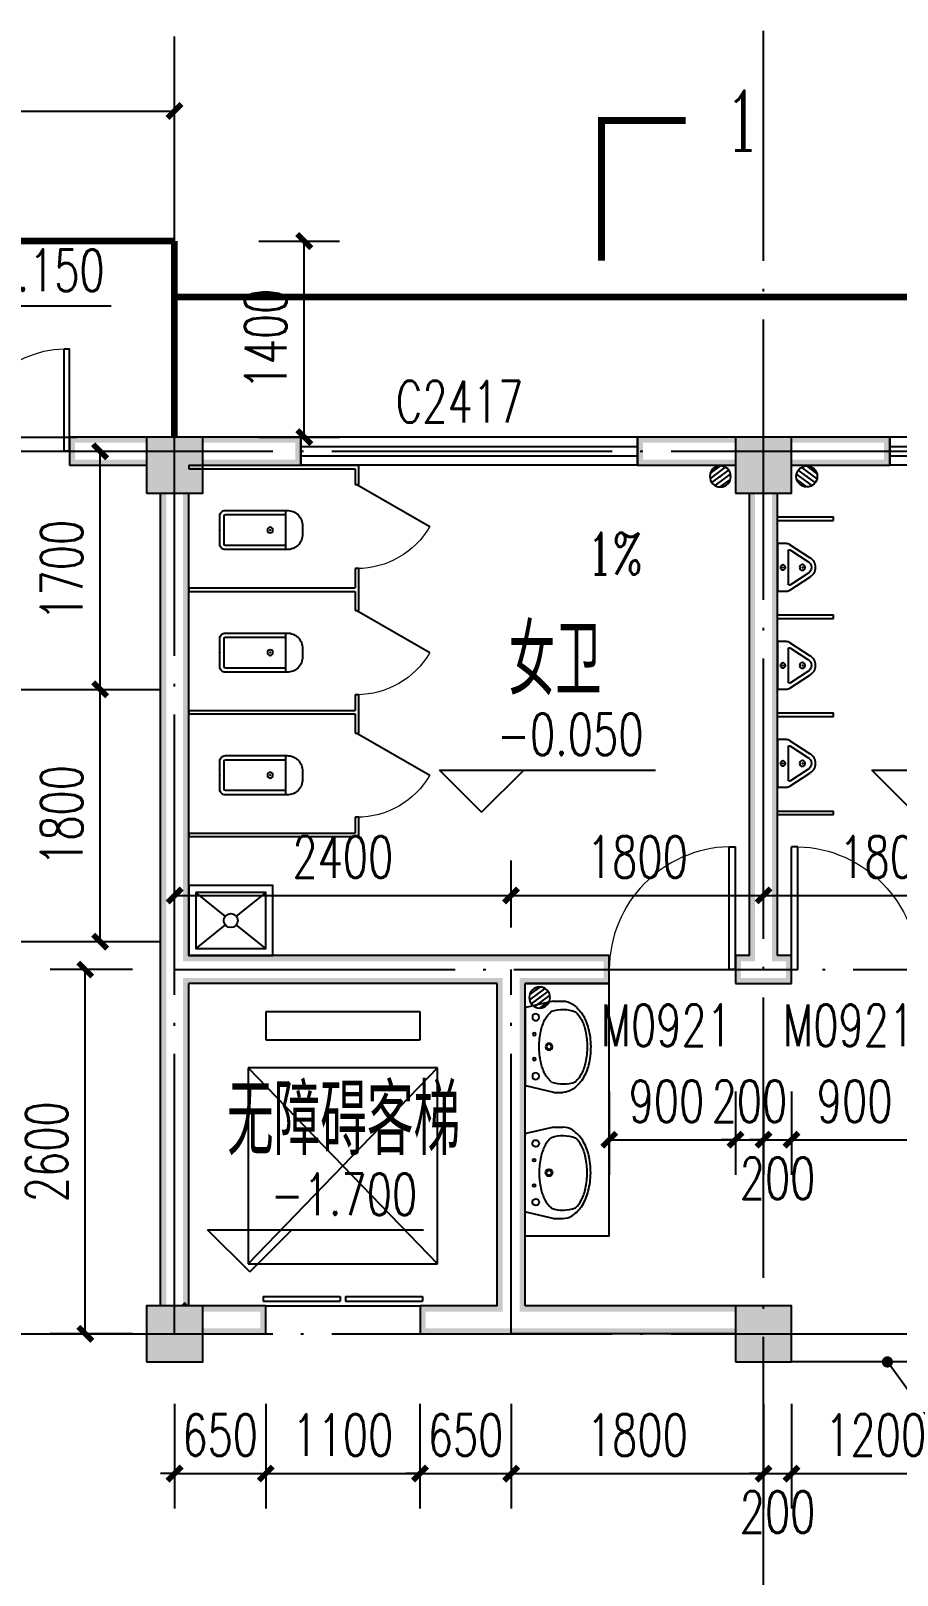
# Model space of a CAD drawing. Extents: x 5904849 to 6011887, y -826029 to -177002.
# Drawn here: x 5932789 to 5938967, y -381402 to -370380 of the extents above; entities that cross this region are included whole.
import ezdxf

# ---------------------------------------------------------------- set-up
doc = ezdxf.new("R2010")
doc.units = 0
doc.header["$LTSCALE"] = 1000
doc.header["$MEASUREMENT"] = 0
doc.linetypes.add('DOTE', pattern=[2.42, 2, -0.2, 0.02, -0.2])
doc.layers.get('0').update_dxf_attribs({"linetype": 'CONTINUOUS'})
doc.layers.get('Defpoints').update_dxf_attribs({"linetype": 'CONTINUOUS'})
for name, color, linetype in [('COLUMN', 9, 'CONTINUOUS'), ('DIM_ELEV', 3, 'CONTINUOUS'), ('DIM_LEAD', 3, 'CONTINUOUS'), ('DIM_SYMB', 3, 'CONTINUOUS'), ('DOTE', 252, 'CONTINUOUS'), ('LATRINE', 6, 'CONTINUOUS'), ('LVTRY', 6, 'CONTINUOUS'), ('PUB_DIM', 3, 'CONTINUOUS'), ('PUB_HATCH', 8, 'CONTINUOUS'), ('PUB_TEXT', 7, 'CONTINUOUS'), ('PUB_WALL', 9, 'CONTINUOUS'), ('STAIR', 5, 'CONTINUOUS'), ('WALL', 2, 'CONTINUOUS'), ('WINDOW', 4, 'CONTINUOUS'), ('WINDOW_TEXT', 7, 'CONTINUOUS'), ('排水', 221, 'CONTINUOUS')]:
    doc.layers.add(name, color=color, linetype=linetype)
doc.styles.add('_TCH_AXIS', font='COMPLEX', dxfattribs={"bigfont": 'GBCBIG'})
doc.styles.add('_TCH_DIM', font='SIMPLEX', dxfattribs={"bigfont": 'GBCBIG'})
doc.styles.add('_TCH_DIM_T3', font='SIMPLEX', dxfattribs={"width": 0.705882, "bigfont": 'GBCBIG'})
doc.styles.add('_TCH_LABEL', font='COMPLEX', dxfattribs={"bigfont": 'GBCBIG'})
doc.styles.add('_TCH_WINDOW', font='SIMPLEX', dxfattribs={"height": 3.5, "bigfont": 'GBCBIG'})
doc.styles.add('schuco', font='sceie.shx', dxfattribs={"width": 0.7, "bigfont": 'sceic.shx'})
doc.dimstyles.new('_TCH_ARCH&&100', dxfattribs={"dimtxt": 297.5, "dimasz": 100, "dimexe": 250, "dimexo": 300, "dimgap": 126.25, "dimtad": 1, "dimdec": 0, "dimzin": 0, "dimdsep": 46, "dimtxsty": '_TCH_DIM_T3', "dimblk": 'ARCHTICK', "dimcen": 0.09, "dimclrt": 7, "dimazin": 2, "dimtfac": 1, "dimtdec": 0, "dimtix": 1, "dimtmove": 2, "dimatfit": 3, "dimfxl": 0, "dimtolj": 1, "dimtzin": 0, "dimarcsym": 0})

# ---------------------------------------------------------------- blocks, each defined once
blk = doc.blocks.new('$TCHSYS$LDOR22D')
for p, q in [((-0.517, 0.833), (-0.017, 0.833)), ((-0.517, 0.833), (-0.517, 0.667)), ((-0.017, 0.833), (-0.017, 0.667)), ((0.017, 0.833), (0.017, 0.667)), ((0.017, 0.833), (0.517, 0.833)), ((0.517, 0.833), (0.517, 0.667)), ((-0.517, 0.667), (-0.017, 0.667)), ((0.017, 0.667), (0.517, 0.667)), ((-0.5, 0.5), (0.5, 0.5))]:
    blk.add_line(p, q)
blk = doc.blocks.new('_ArchTick')
at = {"color": 0, "linetype": 'ByBlock', "const_width": 0.4}
blk.add_lwpolyline([(-0.5, -0.5), (0.5, 0.5)], dxfattribs=at)
blk = doc.blocks.new('*D978')
at = {"layer": 'Defpoints', "color": 0}
for p in [(5936214, -376551), (5933814, -377080), (5936214, -377080)]:
    blk.add_point(p, dxfattribs=at)
at = {"layer": 'PUB_DIM', "color": 0, "lineweight": -2}
for p, q in [((5933814, -376780), (5933814, -376301)), ((5936214, -376780), (5936214, -376301)), ((5933814, -376551), (5936214, -376551))]:
    blk.add_line(p, q, dxfattribs=at)
at = {"layer": 'PUB_DIM', "color": 0, "lineweight": -2, "xscale": 100, "yscale": 100, "zscale": 100, "rotation": 180}
blk.add_blockref('_ArchTick', (5933814, -376551), dxfattribs=at)
at = {"layer": 'PUB_DIM', "color": 0, "lineweight": -2, "xscale": 100, "yscale": 100, "zscale": 100}
blk.add_blockref('_ArchTick', (5936214, -376551), dxfattribs=at)
at = {"layer": 'PUB_DIM', "color": 7, "insert": (5935014, -376276), "char_height": 297.5, "attachment_point": 5, "style": '_TCH_DIM_T3'}
blk.add_mtext('\\A1;2400', dxfattribs=at)
blk = doc.blocks.new('*D979')
at = {"layer": 'Defpoints', "color": 0}
for p in [(5938014, -376551), (5936214, -377080), (5938014, -377080)]:
    blk.add_point(p, dxfattribs=at)
at = {"layer": 'PUB_DIM', "color": 0, "lineweight": -2}
for p, q in [((5936214, -376780), (5936214, -376301)), ((5938014, -376780), (5938014, -376301)), ((5936214, -376551), (5938014, -376551))]:
    blk.add_line(p, q, dxfattribs=at)
at = {"layer": 'PUB_DIM', "color": 0, "lineweight": -2, "xscale": 100, "yscale": 100, "zscale": 100, "rotation": 180}
blk.add_blockref('_ArchTick', (5936214, -376551), dxfattribs=at)
at = {"layer": 'PUB_DIM', "color": 0, "lineweight": -2, "xscale": 100, "yscale": 100, "zscale": 100}
blk.add_blockref('_ArchTick', (5938014, -376551), dxfattribs=at)
at = {"layer": 'PUB_DIM', "color": 7, "insert": (5937114, -376276), "char_height": 297.5, "attachment_point": 5, "style": '_TCH_DIM_T3'}
blk.add_mtext('\\A1;1800', dxfattribs=at)
blk = doc.blocks.new('*D980')
at = {"layer": 'Defpoints', "color": 0}
for p in [(5939814, -376551), (5938014, -377080), (5939814, -377080)]:
    blk.add_point(p, dxfattribs=at)
at = {"layer": 'PUB_DIM', "color": 0, "lineweight": -2}
for p, q in [((5938014, -376780), (5938014, -376301)), ((5939814, -376780), (5939814, -376301)), ((5938014, -376551), (5939814, -376551))]:
    blk.add_line(p, q, dxfattribs=at)
at = {"layer": 'PUB_DIM', "color": 0, "lineweight": -2, "xscale": 100, "yscale": 100, "zscale": 100, "rotation": 180}
blk.add_blockref('_ArchTick', (5938014, -376551), dxfattribs=at)
at = {"layer": 'PUB_DIM', "color": 0, "lineweight": -2, "xscale": 100, "yscale": 100, "zscale": 100}
blk.add_blockref('_ArchTick', (5939814, -376551), dxfattribs=at)
at = {"layer": 'PUB_DIM', "color": 7, "insert": (5938914, -376276), "char_height": 297.5, "attachment_point": 5, "style": '_TCH_DIM_T3'}
blk.add_mtext('\\A1;1800', dxfattribs=at)
blk = doc.blocks.new('*D982')
at = {"layer": 'Defpoints', "color": 0}
for p in [(5933177, -377080), (5933814, -377080), (5933814, -379680)]:
    blk.add_point(p, dxfattribs=at)
at = {"layer": 'PUB_DIM', "color": 0, "lineweight": -2}
for p, q in [((5933514, -377080), (5932927, -377080)), ((5933177, -379680), (5933177, -377080)), ((5933514, -379680), (5932927, -379680))]:
    blk.add_line(p, q, dxfattribs=at)
at = {"layer": 'PUB_DIM', "color": 0, "lineweight": -2, "xscale": 100, "yscale": 100, "zscale": 100}
for p, rotation in [((5933177, -377080), 90), ((5933177, -379680), 270)]:
    blk.add_blockref('_ArchTick', p, dxfattribs=dict(at, rotation=rotation))
at = {"layer": 'PUB_DIM', "color": 7, "insert": (5932902, -378380), "char_height": 297.5, "attachment_point": 5, "rotation": 90, "style": '_TCH_DIM_T3'}
blk.add_mtext('\\A1;2600', dxfattribs=at)
blk = doc.blocks.new('*D1156')
at = {"layer": 'Defpoints', "color": 0}
for p in [(5932888, -375080), (5933283, -375080), (5932888, -376880)]:
    blk.add_point(p, dxfattribs=at)
at = {"layer": 'PUB_DIM', "color": 0, "lineweight": -2}
for p, q in [((5933188, -375080), (5933533, -375080)), ((5933283, -376880), (5933283, -375080)), ((5933188, -376880), (5933533, -376880))]:
    blk.add_line(p, q, dxfattribs=at)
at = {"layer": 'PUB_DIM', "color": 0, "lineweight": -2, "xscale": 100, "yscale": 100, "zscale": 100}
for p, rotation in [((5933283, -375080), 90), ((5933283, -376880), 270)]:
    blk.add_blockref('_ArchTick', p, dxfattribs=dict(at, rotation=rotation))
at = {"layer": 'PUB_DIM', "color": 7, "insert": (5933008, -375980), "char_height": 297.5, "attachment_point": 5, "rotation": 90, "style": '_TCH_DIM_T3'}
blk.add_mtext('\\A1;1800', dxfattribs=at)
blk = doc.blocks.new('*D1157')
at = {"layer": 'Defpoints', "color": 0}
for p in [(5932888, -373380), (5933283, -373380), (5932888, -375080)]:
    blk.add_point(p, dxfattribs=at)
at = {"layer": 'PUB_DIM', "color": 0, "lineweight": -2}
for p, q in [((5933188, -373380), (5933533, -373380)), ((5933283, -375080), (5933283, -373380)), ((5933188, -375080), (5933533, -375080))]:
    blk.add_line(p, q, dxfattribs=at)
at = {"layer": 'PUB_DIM', "color": 0, "lineweight": -2, "xscale": 100, "yscale": 100, "zscale": 100}
for p, rotation in [((5933283, -373380), 90), ((5933283, -375080), 270)]:
    blk.add_blockref('_ArchTick', p, dxfattribs=dict(at, rotation=rotation))
at = {"layer": 'PUB_DIM', "color": 7, "insert": (5933008, -374230), "char_height": 297.5, "attachment_point": 5, "rotation": 90, "style": '_TCH_DIM_T3'}
blk.add_mtext('\\A1;1700', dxfattribs=at)
blk = doc.blocks.new('*D1158')
at = {"layer": 'Defpoints', "color": 0}
for p in [(5936914, -377651), (5937814, -377651), (5937814, -378294)]:
    blk.add_point(p, dxfattribs=at)
at = {"layer": 'PUB_DIM', "color": 0, "lineweight": -2}
for p, q in [((5936914, -377951), (5936914, -378544)), ((5937814, -377951), (5937814, -378544)), ((5936914, -378294), (5937814, -378294))]:
    blk.add_line(p, q, dxfattribs=at)
at = {"layer": 'PUB_DIM', "color": 0, "lineweight": -2, "xscale": 100, "yscale": 100, "zscale": 100, "rotation": 180}
blk.add_blockref('_ArchTick', (5936914, -378294), dxfattribs=at)
at = {"layer": 'PUB_DIM', "color": 0, "lineweight": -2, "xscale": 100, "yscale": 100, "zscale": 100}
blk.add_blockref('_ArchTick', (5937814, -378294), dxfattribs=at)
at = {"layer": 'PUB_DIM', "color": 7, "insert": (5937322, -378019), "char_height": 297.5, "attachment_point": 5, "style": '_TCH_DIM_T3'}
blk.add_mtext('\\A1;900', dxfattribs=at)
blk = doc.blocks.new('*D1159')
at = {"layer": 'Defpoints', "color": 0}
for p in [(5937814, -377651), (5938014, -377651), (5938014, -378294)]:
    blk.add_point(p, dxfattribs=at)
at = {"layer": 'PUB_DIM', "color": 0, "lineweight": -2}
for p, q in [((5937814, -377951), (5937814, -378544)), ((5938014, -377951), (5938014, -378544)), ((5937814, -378294), (5937714, -378294)), ((5937814, -378294), (5938014, -378294)), ((5938014, -378294), (5938114, -378294))]:
    blk.add_line(p, q, dxfattribs=at)
at = {"layer": 'PUB_DIM', "color": 0, "lineweight": -2, "xscale": 100, "yscale": 100, "zscale": 100}
blk.add_blockref('_ArchTick', (5937814, -378294), dxfattribs=at)
at = {"layer": 'PUB_DIM', "color": 0, "lineweight": -2, "xscale": 100, "yscale": 100, "zscale": 100, "rotation": 180}
blk.add_blockref('_ArchTick', (5938014, -378294), dxfattribs=at)
at = {"layer": 'PUB_DIM', "color": 7, "insert": (5937914, -378019), "char_height": 297.5, "attachment_point": 5, "style": '_TCH_DIM_T3'}
blk.add_mtext('\\A1;200', dxfattribs=at)
blk = doc.blocks.new('*D1160')
at = {"layer": 'Defpoints', "color": 0}
for p in [(5938014, -377651), (5938214, -377651), (5938214, -378294)]:
    blk.add_point(p, dxfattribs=at)
at = {"layer": 'PUB_DIM', "color": 0, "lineweight": -2}
for p, q in [((5938014, -377951), (5938014, -378544)), ((5938214, -377951), (5938214, -378544)), ((5938014, -378294), (5937914, -378294)), ((5938014, -378294), (5938214, -378294)), ((5938214, -378294), (5938314, -378294))]:
    blk.add_line(p, q, dxfattribs=at)
at = {"layer": 'PUB_DIM', "color": 0, "lineweight": -2, "xscale": 100, "yscale": 100, "zscale": 100}
blk.add_blockref('_ArchTick', (5938014, -378294), dxfattribs=at)
at = {"layer": 'PUB_DIM', "color": 0, "lineweight": -2, "xscale": 100, "yscale": 100, "zscale": 100, "rotation": 180}
blk.add_blockref('_ArchTick', (5938214, -378294), dxfattribs=at)
at = {"layer": 'PUB_DIM', "color": 7, "insert": (5938114, -378569), "char_height": 297.5, "attachment_point": 5, "style": '_TCH_DIM_T3'}
blk.add_mtext('\\A1;200', dxfattribs=at)
blk = doc.blocks.new('*D1161')
at = {"layer": 'Defpoints', "color": 0}
for p in [(5938214, -377651), (5939114, -377651), (5939114, -378294)]:
    blk.add_point(p, dxfattribs=at)
at = {"layer": 'PUB_DIM', "color": 0, "lineweight": -2}
for p, q in [((5938214, -377951), (5938214, -378544)), ((5939114, -377951), (5939114, -378544)), ((5938214, -378294), (5939114, -378294))]:
    blk.add_line(p, q, dxfattribs=at)
at = {"layer": 'PUB_DIM', "color": 0, "lineweight": -2, "xscale": 100, "yscale": 100, "zscale": 100, "rotation": 180}
blk.add_blockref('_ArchTick', (5938214, -378294), dxfattribs=at)
at = {"layer": 'PUB_DIM', "color": 0, "lineweight": -2, "xscale": 100, "yscale": 100, "zscale": 100}
blk.add_blockref('_ArchTick', (5939114, -378294), dxfattribs=at)
at = {"layer": 'PUB_DIM', "color": 7, "insert": (5938664, -378019), "char_height": 297.5, "attachment_point": 5, "style": '_TCH_DIM_T3'}
blk.add_mtext('\\A1;900', dxfattribs=at)
blk = doc.blocks.new('*D1162')
at = {"layer": 'Defpoints', "color": 0}
for p in [(5933814, -379880), (5934464, -379880), (5934464, -380677)]:
    blk.add_point(p, dxfattribs=at)
at = {"layer": 'PUB_DIM', "color": 0, "lineweight": -2}
for p, q in [((5933814, -380180), (5933814, -380927)), ((5934464, -380180), (5934464, -380927)), ((5933814, -380677), (5933714, -380677)), ((5933814, -380677), (5934464, -380677)), ((5934464, -380677), (5934564, -380677))]:
    blk.add_line(p, q, dxfattribs=at)
at = {"layer": 'PUB_DIM', "color": 0, "lineweight": -2, "xscale": 100, "yscale": 100, "zscale": 100}
blk.add_blockref('_ArchTick', (5933814, -380677), dxfattribs=at)
at = {"layer": 'PUB_DIM', "color": 0, "lineweight": -2, "xscale": 100, "yscale": 100, "zscale": 100, "rotation": 180}
blk.add_blockref('_ArchTick', (5934464, -380677), dxfattribs=at)
at = {"layer": 'PUB_DIM', "color": 7, "insert": (5934139, -380402), "char_height": 297.5, "attachment_point": 5, "style": '_TCH_DIM_T3'}
blk.add_mtext('\\A1;650', dxfattribs=at)
blk = doc.blocks.new('*D1163')
at = {"layer": 'Defpoints', "color": 0}
for p in [(5934464, -379880), (5935564, -379880), (5935564, -380677)]:
    blk.add_point(p, dxfattribs=at)
at = {"layer": 'PUB_DIM', "color": 0, "lineweight": -2}
for p, q in [((5934464, -380180), (5934464, -380927)), ((5935564, -380180), (5935564, -380927)), ((5934464, -380677), (5935564, -380677))]:
    blk.add_line(p, q, dxfattribs=at)
at = {"layer": 'PUB_DIM', "color": 0, "lineweight": -2, "xscale": 100, "yscale": 100, "zscale": 100, "rotation": 180}
blk.add_blockref('_ArchTick', (5934464, -380677), dxfattribs=at)
at = {"layer": 'PUB_DIM', "color": 0, "lineweight": -2, "xscale": 100, "yscale": 100, "zscale": 100}
blk.add_blockref('_ArchTick', (5935564, -380677), dxfattribs=at)
at = {"layer": 'PUB_DIM', "color": 7, "insert": (5935014, -380402), "char_height": 297.5, "attachment_point": 5, "style": '_TCH_DIM_T3'}
blk.add_mtext('\\A1;1100', dxfattribs=at)
blk = doc.blocks.new('*D1164')
at = {"layer": 'Defpoints', "color": 0}
for p in [(5935564, -379880), (5936214, -379880), (5936214, -380677)]:
    blk.add_point(p, dxfattribs=at)
at = {"layer": 'PUB_DIM', "color": 0, "lineweight": -2}
for p, q in [((5935564, -380180), (5935564, -380927)), ((5936214, -380180), (5936214, -380927)), ((5935564, -380677), (5935464, -380677)), ((5935564, -380677), (5936214, -380677)), ((5936214, -380677), (5936314, -380677))]:
    blk.add_line(p, q, dxfattribs=at)
at = {"layer": 'PUB_DIM', "color": 0, "lineweight": -2, "xscale": 100, "yscale": 100, "zscale": 100}
blk.add_blockref('_ArchTick', (5935564, -380677), dxfattribs=at)
at = {"layer": 'PUB_DIM', "color": 0, "lineweight": -2, "xscale": 100, "yscale": 100, "zscale": 100, "rotation": 180}
blk.add_blockref('_ArchTick', (5936214, -380677), dxfattribs=at)
at = {"layer": 'PUB_DIM', "color": 7, "insert": (5935889, -380402), "char_height": 297.5, "attachment_point": 5, "style": '_TCH_DIM_T3'}
blk.add_mtext('\\A1;650', dxfattribs=at)
blk = doc.blocks.new('*D1165')
at = {"layer": 'Defpoints', "color": 0}
for p in [(5936214, -379880), (5938014, -379880), (5938014, -380677)]:
    blk.add_point(p, dxfattribs=at)
at = {"layer": 'PUB_DIM', "color": 0, "lineweight": -2}
for p, q in [((5936214, -380180), (5936214, -380927)), ((5938014, -380180), (5938014, -380927)), ((5936214, -380677), (5938014, -380677))]:
    blk.add_line(p, q, dxfattribs=at)
at = {"layer": 'PUB_DIM', "color": 0, "lineweight": -2, "xscale": 100, "yscale": 100, "zscale": 100, "rotation": 180}
blk.add_blockref('_ArchTick', (5936214, -380677), dxfattribs=at)
at = {"layer": 'PUB_DIM', "color": 0, "lineweight": -2, "xscale": 100, "yscale": 100, "zscale": 100}
blk.add_blockref('_ArchTick', (5938014, -380677), dxfattribs=at)
at = {"layer": 'PUB_DIM', "color": 7, "insert": (5937114, -380402), "char_height": 297.5, "attachment_point": 5, "style": '_TCH_DIM_T3'}
blk.add_mtext('\\A1;1800', dxfattribs=at)
blk = doc.blocks.new('*D1166')
at = {"layer": 'Defpoints', "color": 0}
for p in [(5938014, -379880), (5938214, -379880), (5938214, -380677)]:
    blk.add_point(p, dxfattribs=at)
at = {"layer": 'PUB_DIM', "color": 0, "lineweight": -2}
for p, q in [((5938014, -380180), (5938014, -380927)), ((5938214, -380180), (5938214, -380927)), ((5938014, -380677), (5937914, -380677)), ((5938014, -380677), (5938214, -380677)), ((5938214, -380677), (5938314, -380677))]:
    blk.add_line(p, q, dxfattribs=at)
at = {"layer": 'PUB_DIM', "color": 0, "lineweight": -2, "xscale": 100, "yscale": 100, "zscale": 100}
blk.add_blockref('_ArchTick', (5938014, -380677), dxfattribs=at)
at = {"layer": 'PUB_DIM', "color": 0, "lineweight": -2, "xscale": 100, "yscale": 100, "zscale": 100, "rotation": 180}
blk.add_blockref('_ArchTick', (5938214, -380677), dxfattribs=at)
at = {"layer": 'PUB_DIM', "color": 7, "insert": (5938114, -380952), "char_height": 297.5, "attachment_point": 5, "style": '_TCH_DIM_T3'}
blk.add_mtext('\\A1;200', dxfattribs=at)
blk = doc.blocks.new('*D1167')
at = {"layer": 'Defpoints', "color": 0}
for p in [(5938214, -379880), (5939414, -379880), (5939414, -380677)]:
    blk.add_point(p, dxfattribs=at)
at = {"layer": 'PUB_DIM', "color": 0, "lineweight": -2}
for p, q in [((5938214, -380180), (5938214, -380927)), ((5939414, -380180), (5939414, -380927)), ((5938214, -380677), (5939414, -380677))]:
    blk.add_line(p, q, dxfattribs=at)
at = {"layer": 'PUB_DIM', "color": 0, "lineweight": -2, "xscale": 100, "yscale": 100, "zscale": 100, "rotation": 180}
blk.add_blockref('_ArchTick', (5938214, -380677), dxfattribs=at)
at = {"layer": 'PUB_DIM', "color": 0, "lineweight": -2, "xscale": 100, "yscale": 100, "zscale": 100}
blk.add_blockref('_ArchTick', (5939414, -380677), dxfattribs=at)
at = {"layer": 'PUB_DIM', "color": 7, "insert": (5938814, -380402), "char_height": 297.5, "attachment_point": 5, "style": '_TCH_DIM_T3'}
blk.add_mtext('\\A1;1200', dxfattribs=at)
blk = doc.blocks.new('*D1241')
at = {"layer": 'Defpoints', "color": 0}
for p in [(5934114, -371880), (5934739, -371880), (5934114, -373280)]:
    blk.add_point(p, dxfattribs=at)
at = {"layer": 'PUB_DIM', "color": 0, "lineweight": -2}
for p, q in [((5934414, -371880), (5934989, -371880)), ((5934739, -373280), (5934739, -371880)), ((5934414, -373280), (5934989, -373280))]:
    blk.add_line(p, q, dxfattribs=at)
at = {"layer": 'PUB_DIM', "color": 0, "lineweight": -2, "xscale": 100, "yscale": 100, "zscale": 100}
for p, rotation in [((5934739, -371880), 90), ((5934739, -373280), 270)]:
    blk.add_blockref('_ArchTick', p, dxfattribs=dict(at, rotation=rotation))
at = {"layer": 'PUB_DIM', "color": 7, "insert": (5934464, -372580), "char_height": 297.5, "attachment_point": 5, "rotation": 90, "style": '_TCH_DIM_T3'}
blk.add_mtext('\\A1;1400', dxfattribs=at)
blk = doc.blocks.new('*D1242')
at = {"layer": 'Defpoints', "color": 0}
for p in [(5933814, -370952), (5930814, -371580), (5933814, -371580)]:
    blk.add_point(p, dxfattribs=at)
at = {"layer": 'PUB_DIM', "color": 0, "lineweight": -2}
for p, q in [((5930814, -371280), (5930814, -370702)), ((5933814, -371280), (5933814, -370702)), ((5930814, -370952), (5933814, -370952))]:
    blk.add_line(p, q, dxfattribs=at)
at = {"layer": 'PUB_DIM', "color": 0, "lineweight": -2, "xscale": 100, "yscale": 100, "zscale": 100, "rotation": 180}
blk.add_blockref('_ArchTick', (5930814, -370952), dxfattribs=at)
at = {"layer": 'PUB_DIM', "color": 0, "lineweight": -2, "xscale": 100, "yscale": 100, "zscale": 100}
blk.add_blockref('_ArchTick', (5933814, -370952), dxfattribs=at)
at = {"layer": 'PUB_DIM', "color": 7, "insert": (5932314, -370677), "char_height": 297.5, "attachment_point": 5, "style": '_TCH_DIM_T3'}
blk.add_mtext('\\A1;3000', dxfattribs=at)
blk = doc.blocks.new('_FZH')
blk.add_lwpolyline([(-0.5, -0.5), (0.5, -0.5), (0.5, 0.5), (-0.5, 0.5)], close=True)
at = {"layer": 'PUB_HATCH'}
blk.add_solid([(-0.5, -0.5), (0.5, -0.5), (-0.5, 0.5), (0.5, 0.5)], dxfattribs=at)
blk = doc.blocks.new('$DorLib2D$00000002')
for p, q in [((-0.5, 0), (-0.5, 0.4875)), ((-0.475, 0.4875), (-0.5, 0.4875)), ((-0.475, 0), (-0.475, 0.4875)), ((0.475, 0), (0.475, 0.4875)), ((0.475, 0.4875), (0.5, 0.4875)), ((0.5, 0), (0.5, 0.4875)), ((-0.5, 0), (-0.475, 0)), ((0.5, 0), (0.475, 0))]:
    blk.add_line(p, q)
at = {"lineweight": 13}
for centre, start, end in [((-0.4875, 0), 0, 88.53072), ((0.4875, 0), 91.46928, 180)]:
    blk.add_arc(centre, 0.4875, start, end, dxfattribs=at)
blk = doc.blocks.new('$DorLib2D$00000001')
for p, q in [((0.45, 0.975), (0.5, 0.975)), ((0.45, 0), (0.45, 0.975)), ((0.5, 0), (0.5, 0.975)), ((0.5, 0), (0.45, 0))]:
    blk.add_line(p, q)
at = {"lineweight": 13}
blk.add_arc((0.475, 0), 0.975, 91.4693, 180, dxfattribs=at)
blk = doc.blocks.new('$WINLIB2D$00000001')
at = {"color": 0}
for points in [[(-0.5, 0.5), (-0.5, -0.5)], [(-0.5, 0.5), (0.5, 0.5)], [(0.5, -0.5), (0.5, 0.5)], [(0.5, 0.1667), (-0.5, 0.1667)], [(0.5, -0.1667), (-0.5, -0.1667)], [(-0.5, -0.5), (0.5, -0.5)]]:
    blk.add_lwpolyline(points, dxfattribs=at)
blk = doc.blocks.new('_LV12')
for p, q in [((-250, -50), (-39, -219)), ((39, -219), (250, -50)), ((-250, -450), (-39, -281)), ((39, -281), (250, -450))]:
    blk.add_line(p, q)
for points in [[(300, -500), (300, 0), (-300, 0), (-300, -500)], [(250, -450), (250, -50), (-250, -50), (-250, -450)]]:
    blk.add_lwpolyline(points, close=True)
blk.add_circle((0, -250), 50)
blk = doc.blocks.new('$plan$00000344')
for p, q in [((-280, -10), (-280, 0)), ((280, 0), (280, -10)), ((-251, -189), (-251, -186)), ((-248, -183), (-250, -185))]:
    blk.add_line(p, q)
for points in [[(-280, 0), (280, 0)], [(-326, -200), (-280, -5)], [(326, -204), (280, -5)]]:
    blk.add_lwpolyline(points)
for points in [[(253, -188, 0.098208), (193, -141, 0.066287), (110, -111, 0.052428), (0, -100, 0.052428), (-110, -111, 0.066287), (-193, -141, 0.093876), (-251, -186, 0.171377)], [(-326, -200, 0.008223), (-326, -204, 0.149285)], [(-326, -266, 0.149285), (-304, -337, 0.107079), (-231, -408, 0.075625), (-131, -450, 0.062436), (-1, -467, 0.062436), (130, -452, 0.075625), (230, -410, 0.107079), (304, -339, 0.149285), (326, -268, 0.005205), (326, -266, 0.086596)], [(-250, -358, 0.091341), (-193, -401, 0.066287), (-110, -431, 0.052428), (0, -442, 0.052428), (110, -431, 0.066287), (193, -401, 0.091756), (250, -358, 0.171377)]]:
    blk.add_lwpolyline(points, format="xyb")
at = {"flags": 128}
for points in [[(-326, -204), (-326, -268)], [(326, -204), (326, -268)]]:
    blk.add_lwpolyline(points, dxfattribs=at)
for points in [[(-253, -188, 0.172546), (-250, -358, 0.726395)], [(253, -188, -0.172546), (250, -358, -0.726395)]]:
    blk.add_lwpolyline(points, format="xyb", dxfattribs=at)
for centre, radius in [((-210, -75), 24), ((-210, -75), 24), ((-210, -75), 24), ((-90, -65), 10), ((90, -65), 10), ((210, -75), 24), ((0, -170), 25)]:
    blk.add_circle(centre, radius)
at = {"lineweight": 13}
blk.add_circle((0, -170), 15, dxfattribs=at)
blk.add_arc((-250, -186), 1, 131.3224, 180)
blk = doc.blocks.new('$lvtry$00000171')
at = {"layer": '排水'}
for p, q in [((-74, 11), (-11, 74)), ((-70, -27), (27, 70)), ((-53, -53), (53, 53)), ((-27, -70), (70, 27)), ((11, -74), (74, -11))]:
    blk.add_line(p, q, dxfattribs=at)
blk.add_circle((0, 0), 75, dxfattribs=at)
blk.add_point((0, 0), dxfattribs=at)
blk = doc.blocks.new('$lvtry$00000200')
at = {"color": 0}
for p, q in [((-110, -40), (-110, -470)), ((100, -30), (-100, -30)), ((110, -470), (110, -40))]:
    blk.add_line(p, q, dxfattribs=at)
blk.add_lwpolyline([(100, 0), (-100, 0, 0.414214), (-140, -40), (-140, -480, 0.414214), (-30, -590), (30, -590, 0.414214), (140, -480), (140, -40, 0.414214)], format="xyb", close=True, dxfattribs=at)
blk.add_lwpolyline([(140, -470), (-140, -470)], dxfattribs=at)
blk.add_circle((0, -359), 20, dxfattribs=at)
for centre, start, end in [((-100, -40), 90, 180), ((100, -40), 0, 90)]:
    blk.add_arc(centre, 10, start, end, dxfattribs=at)
for p in [(0, 0), (0, -359)]:
    blk.add_point(p, dxfattribs=at)
blk = doc.blocks.new('$TCHSYS$APDOOR2D')
blk.add_line((0.5, 0), (0, 0.866))
at = {"lineweight": 13}
blk.add_arc((0.5, 0), 1, 120, 180, dxfattribs=at)
blk = doc.blocks.new('$lvtry$00000221')
at = {"color": 0}
for p, q in [((-124, -91), (-43, -216)), ((-116, -76), (116, -76)), ((43, -216), (124, -91))]:
    blk.add_line(p, q, dxfattribs=at)
blk.add_lwpolyline([(69, -231, -0.57735), (-69, -231), (-162, -88, -0.145378), (-170, -61), (-170, 0), (170, 0), (170, -61, -0.145378), (162, -88)], format="xyb", close=True, dxfattribs=at)
for centre, radius in [((0, -38), 17.7), ((0, -177), 20)]:
    blk.add_circle(centre, radius, dxfattribs=at)
for centre, radius, start, end in [((-116, -86), 10, 90, 213.0863), ((116, -86), 10, 326.9137, 90), ((0, -191), 50, 210, 330)]:
    blk.add_arc(centre, radius, start, end, dxfattribs=at)
for p in [(0, -38), (0, -177)]:
    blk.add_point(p, dxfattribs=at)

msp = doc.modelspace()

# ---------------------------------------------------------------- hatches: boundary and pattern name
at = {"layer": 'PUB_WALL', "linetype": 'ByBlock'}
for points in [[(5933614.3, -373320.2), (5933614.3, -373280.2), (5933064.3, -373280.2), (5933104.3, -373320.2)], [(5933064.3, -373280.2), (5933064.3, -373480.2), (5933104.3, -373440.2), (5933104.3, -373320.2)], [(5934014.3, -373280.2), (5933614.3, -373280.2), (5933654.3, -373320.2), (5933974.3, -373320.2)], [(5933614.3, -373280.2), (5933614.3, -373680.2), (5933654.3, -373640.2), (5933654.3, -373320.2)], [(5934014.3, -373680.2), (5934014.3, -373280.2), (5933974.3, -373320.2), (5933974.3, -373640.2)], [(5934014.3, -373280.2), (5934014.3, -373320.2), (5934674.3, -373320.2), (5934714.3, -373280.2)], [(5934714.3, -373480.2), (5934714.3, -373280.2), (5934674.3, -373320.2), (5934674.3, -373440.2)], [(5937814.3, -373320.2), (5937814.3, -373280.2), (5937114.3, -373280.2), (5937154.3, -373320.2)], [(5937114.3, -373280.2), (5937114.3, -373480.2), (5937154.3, -373440.2), (5937154.3, -373320.2)], [(5938214.3, -373280.2), (5937814.3, -373280.2), (5937854.3, -373320.2), (5938174.3, -373320.2)], [(5937814.3, -373280.2), (5937814.3, -373680.2), (5937854.3, -373640.2), (5937854.3, -373320.2)], [(5938214.3, -373680.2), (5938214.3, -373280.2), (5938174.3, -373320.2), (5938174.3, -373640.2)], [(5938214.3, -373280.2), (5938214.3, -373320.2), (5938874.3, -373320.2), (5938914.3, -373280.2)], [(5938914.3, -373480.2), (5938914.3, -373280.2), (5938874.3, -373320.2), (5938874.3, -373440.2)], [(5933614.3, -373480.2), (5933614.3, -373440.2), (5933104.3, -373440.2), (5933064.3, -373480.2)], [(5934014.3, -373440.2), (5934014.3, -373480.2), (5934714.3, -373480.2), (5934674.3, -373440.2)], [(5937814.3, -373480.2), (5937814.3, -373440.2), (5937154.3, -373440.2), (5937114.3, -373480.2)], [(5938214.3, -373440.2), (5938214.3, -373480.2), (5938914.3, -373480.2), (5938874.3, -373440.2)], [(5933614.3, -373680.2), (5934014.3, -373680.2), (5933974.3, -373640.2), (5933654.3, -373640.2)], [(5933754.3, -373680.2), (5933714.3, -373680.2), (5933714.3, -377080.2), (5933754.3, -377080.2)], [(5933914.3, -373680.2), (5933874.3, -373680.2), (5933874.3, -377020.2), (5933914.3, -376980.2)], [(5937814.3, -373680.2), (5938214.3, -373680.2), (5938174.3, -373640.2), (5937854.3, -373640.2)], [(5937954.3, -373680.2), (5937914.3, -373680.2), (5937914.3, -376980.2), (5937954.3, -377020.2)], [(5938114.3, -373680.2), (5938074.3, -373680.2), (5938074.3, -377020.2), (5938114.3, -376980.2)], [(5935914.3, -376980.2), (5933914.3, -376980.2), (5933874.3, -377020.2), (5935914.3, -377020.2)], [(5936214.3, -376980.2), (5935914.3, -376980.2), (5935914.3, -377020.2), (5936214.3, -377020.2)], [(5936914.3, -376980.2), (5936214.3, -376980.2), (5936214.3, -377020.2), (5936874.3, -377020.2)], [(5936914.3, -377180.2), (5936914.3, -376980.2), (5936874.3, -377020.2), (5936874.3, -377140.2)], [(5937914.3, -376980.2), (5937814.3, -376980.2), (5937854.3, -377020.2), (5937954.3, -377020.2)], [(5937814.3, -376980.2), (5937814.3, -377180.2), (5937854.3, -377140.2), (5937854.3, -377020.2)], [(5938214.3, -376980.2), (5938114.3, -376980.2), (5938074.3, -377020.2), (5938174.3, -377020.2)], [(5938214.3, -377180.2), (5938214.3, -376980.2), (5938174.3, -377020.2), (5938174.3, -377140.2)], [(5933714.3, -379480.2), (5933754.3, -379480.2), (5933754.3, -377080.2), (5933714.3, -377080.2)], [(5935914.3, -377180.2), (5933914.3, -377180.2), (5933874.3, -377140.2), (5935914.3, -377140.2)], [(5933874.3, -379480.2), (5933914.3, -379480.2), (5933914.3, -377180.2), (5933874.3, -377140.2)], [(5936114.3, -377180.2), (5935914.3, -377180.2), (5935914.3, -377140.2), (5936154.3, -377140.2)], [(5936114.3, -379480.2), (5936114.3, -377180.2), (5936154.3, -377140.2), (5936154.3, -379520.2)], [(5936314.3, -379480.2), (5936314.3, -377180.2), (5936274.3, -377140.2), (5936274.3, -379520.2)], [(5936314.3, -377180.2), (5936914.3, -377180.2), (5936874.3, -377140.2), (5936274.3, -377140.2)], [(5937814.3, -377180.2), (5938014.3, -377180.2), (5938014.3, -377140.2), (5937854.3, -377140.2)], [(5938014.3, -377180.2), (5938214.3, -377180.2), (5938174.3, -377140.2), (5938014.3, -377140.2)], [(5933857.7, -379480.2), (5933914.3, -379480.2), (5933886, -379451.9)], [(5934014.3, -379480.2), (5933614.3, -379480.2), (5933654.3, -379520.2), (5933974.3, -379520.2)], [(5933614.3, -379480.2), (5933614.3, -379880.2), (5933654.3, -379840.2), (5933654.3, -379520.2)], [(5934014.3, -379880.2), (5934014.3, -379480.2), (5933974.3, -379520.2), (5933974.3, -379840.2)], [(5934014.3, -379480.2), (5934014.3, -379520.2), (5934424.3, -379520.2), (5934464.3, -379480.2)], [(5934464.3, -379680.2), (5934464.3, -379480.2), (5934424.3, -379520.2), (5934424.3, -379640.2)], [(5936114.3, -379480.2), (5935564.3, -379480.2), (5935604.3, -379520.2), (5936154.3, -379520.2)], [(5935564.3, -379480.2), (5935564.3, -379680.2), (5935604.3, -379640.2), (5935604.3, -379520.2)], [(5937814.3, -379520.2), (5937814.3, -379480.2), (5936314.3, -379480.2), (5936274.3, -379520.2)], [(5938214.3, -379480.2), (5937814.3, -379480.2), (5937854.3, -379520.2), (5938174.3, -379520.2)], [(5937814.3, -379480.2), (5937814.3, -379880.2), (5937854.3, -379840.2), (5937854.3, -379520.2)], [(5938214.3, -379880.2), (5938214.3, -379480.2), (5938174.3, -379520.2), (5938174.3, -379840.2)], [(5934014.3, -379640.2), (5934014.3, -379680.2), (5934464.3, -379680.2), (5934424.3, -379640.2)], [(5935564.3, -379680.2), (5936214.3, -379680.2), (5936214.3, -379640.2), (5935604.3, -379640.2)], [(5937814.3, -379680.2), (5937814.3, -379640.2), (5936214.3, -379640.2), (5936214.3, -379680.2)], [(5933614.3, -379880.2), (5934014.3, -379880.2), (5933974.3, -379840.2), (5933654.3, -379840.2)], [(5937814.3, -379880.2), (5938214.3, -379880.2), (5938174.3, -379840.2), (5937854.3, -379840.2)]]:
    msp.add_hatch(color=256, dxfattribs=at).paths.add_polyline_path(points)

# ---------------------------------------------------------------- linework, layer by layer
at = {"color": 0}
for p, q in [((5930914.3, -375080.2), (5933714.3, -375080.2)), ((5930914.3, -376880.2), (5933714.3, -376880.2))]:
    msp.add_line(p, q, dxfattribs=at)
at = {"layer": 'DIM_ELEV', "color": 0}
for p, q in [((5931821.1, -372342.2), (5933361.4, -372342.2)), ((5936003.8, -375955.4), (5935703.8, -375655.4)), ((5935703.8, -375655.4), (5937244.1, -375655.4)), ((5936003.8, -375955.4), (5936303.8, -375655.4)), ((5939085.8, -375955.4), (5938785.8, -375655.4)), ((5938785.8, -375655.4), (5940326, -375655.4)), ((5934349.7, -379237), (5934049.7, -378937)), ((5934049.7, -378937), (5935590, -378937)), ((5934349.7, -379237), (5934649.7, -378937))]:
    msp.add_line(p, q, dxfattribs=at)
at = {"layer": 'DIM_LEAD', "const_width": 40}
msp.add_lwpolyline([(5938889.5, -379861.9, 1), (5938905.8, -379898.5, 1)], format="xyb", close=True, dxfattribs=at)
at = {"layer": 'DIM_SYMB', "const_width": 50}
msp.add_lwpolyline([(5936859.2, -372020.5), (5936859.2, -371020.5), (5937459.2, -371020.5)], dxfattribs=at)
at = {"layer": 'DIM_SYMB'}
for points in [[(5937166, -374042.2, 0, 0, 0), (5937355.2, -373877.2, 80, 0, 0), (5937581.4, -373680.1, 0, 0, 0)], [(5938862.6, -374042.2, 0, 0, 0), (5938673.4, -373877.2, 80, 0, 0), (5938447.2, -373680.1, 0, 0, 0)]]:
    msp.add_lwpolyline(points, format="xyseb", dxfattribs=at)
at = {"layer": 'DOTE', "linetype": 'DOTE'}
for p, q in [((5933814.3, -379680.2), (5933814.3, -370380.2)), ((5938014.3, -391380.2), (5938014.3, -370380.2)), ((5920414.3, -373380.2), (5948414.3, -373380.2)), ((5933814.3, -377080.2), (5942314.3, -377080.2)), ((5936214.3, -379680.2), (5936214.3, -377080.2)), ((5920414.3, -379680.2), (5948414.3, -379680.2))]:
    msp.add_line(p, q, dxfattribs=at)
at = {"layer": 'LATRINE'}
for p, q in [((5933914.3, -373480.2), (5933914.3, -373505.2)), ((5933914.3, -373480.2), (5935126.8, -373480.2)), ((5933914.3, -373505.2), (5935101.8, -373505.2)), ((5935101.8, -373505.2), (5935101.8, -373617.7)), ((5935126.8, -373617.7), (5935126.8, -373480.2)), ((5935101.8, -373617.7), (5935126.8, -373617.7)), ((5938114.3, -373874.6), (5938114.3, -373849.6)), ((5938114.3, -373849.6), (5938514.3, -373849.6)), ((5938114.3, -373874.6), (5938514.3, -373874.6)), ((5938514.3, -373874.6), (5938514.3, -373849.6)), ((5935101.8, -374217.7), (5935101.8, -374355.2)), ((5935126.8, -374217.7), (5935101.8, -374217.7)), ((5935126.8, -374367.7), (5935126.8, -374217.7)), ((5933914.3, -374355.2), (5933914.3, -374380.2)), ((5933914.3, -374355.2), (5935101.8, -374355.2)), ((5933914.3, -374380.2), (5935101.8, -374380.2)), ((5935101.8, -374380.2), (5935101.8, -374517.7)), ((5935126.8, -374517.7), (5935126.8, -374367.7)), ((5935101.8, -374517.7), (5935126.8, -374517.7)), ((5938114.3, -374574), (5938114.3, -374549)), ((5938114.3, -374549), (5938514.3, -374549)), ((5938114.3, -374574), (5938514.3, -374574)), ((5938514.3, -374574), (5938514.3, -374549)), ((5935101.8, -375117.7), (5935101.8, -375230.2)), ((5935126.8, -375117.7), (5935101.8, -375117.7)), ((5935126.8, -375242.7), (5935126.8, -375117.7)), ((5933914.3, -375230.2), (5933914.3, -375255.2)), ((5933914.3, -375230.2), (5935101.8, -375230.2)), ((5933914.3, -375255.2), (5935101.8, -375255.2)), ((5935101.8, -375255.2), (5935101.8, -375392.7)), ((5935126.8, -375392.7), (5935126.8, -375242.7)), ((5938114.3, -375273.5), (5938114.3, -375248.5)), ((5938114.3, -375248.5), (5938514.3, -375248.5)), ((5938114.3, -375273.5), (5938514.3, -375273.5)), ((5938514.3, -375273.5), (5938514.3, -375248.5)), ((5935101.8, -375392.7), (5935126.8, -375392.7)), ((5935101.8, -375992.7), (5935101.8, -376105.2)), ((5935126.8, -375992.7), (5935101.8, -375992.7)), ((5935126.8, -376130.2), (5935126.8, -375992.7)), ((5938114.3, -375973), (5938114.3, -375948)), ((5938114.3, -375948), (5938514.3, -375948)), ((5938114.3, -375973), (5938514.3, -375973)), ((5938514.3, -375973), (5938514.3, -375948)), ((5933914.3, -376105.2), (5933914.3, -376130.2)), ((5933914.3, -376105.2), (5935101.8, -376105.2)), ((5933914.3, -376130.2), (5935126.8, -376130.2))]:
    msp.add_line(p, q, dxfattribs=at)
msp.add_lwpolyline([(5936314.3, -378980.2), (5936914.3, -378980.2), (5936914.3, -377180.2), (5936314.3, -377180.2)], dxfattribs=at)
at = {"layer": 'PUB_DIM'}
msp.add_line((5939945.2, -381324.4), (5938897.6, -379880.2), dxfattribs=at)
at = {"layer": 'STAIR', "linetype": 'ByBlock', "lineweight": 100}
for p, q in [((5933814.3, -371880.2), (5930814.3, -371880.2)), ((5933814.3, -373280.2), (5933814.3, -371880.2))]:
    msp.add_line(p, q, dxfattribs=at)
at = {"layer": 'STAIR'}
for p, q in [((5935564.3, -377380.2), (5934464.3, -377380.2)), ((5934464.3, -377380.2), (5934464.3, -377580.2)), ((5935564.3, -377580.2), (5935564.3, -377380.2)), ((5934464.3, -377580.2), (5935564.3, -377580.2)), ((5934339.3, -379180.2), (5935689.3, -377780.2)), ((5934339.3, -377780.2), (5935689.3, -379180.2)), ((5935689.3, -377780.2), (5934339.3, -377780.2)), ((5934339.3, -377780.2), (5934339.3, -379180.2)), ((5935689.3, -379180.2), (5935689.3, -377780.2)), ((5934339.3, -379180.2), (5935689.3, -379180.2))]:
    msp.add_line(p, q, dxfattribs=at)
at = {"layer": 'STAIR', "linetype": 'ByBlock', "lineweight": 100}
msp.add_lwpolyline([(5946514.3, -379380.2), (5946514.3, -372280.2), (5933814.3, -372280.2)], dxfattribs=at)
at = {"layer": 'WALL', "linetype": 'ByBlock'}
for p, q in [((5933614.3, -373280.2), (5933064.3, -373280.2)), ((5933064.3, -373280.2), (5933064.3, -373480.2)), ((5934714.3, -373280.2), (5934014.3, -373280.2)), ((5934714.3, -373480.2), (5934714.3, -373280.2)), ((5937814.3, -373280.2), (5937114.3, -373280.2)), ((5937114.3, -373280.2), (5937114.3, -373480.2)), ((5938914.3, -373280.2), (5938214.3, -373280.2)), ((5938914.3, -373480.2), (5938914.3, -373280.2)), ((5933064.3, -373480.2), (5933614.3, -373480.2)), ((5934014.3, -373480.2), (5934714.3, -373480.2)), ((5937114.3, -373480.2), (5937814.3, -373480.2)), ((5938214.3, -373480.2), (5938914.3, -373480.2)), ((5933714.3, -377080.2), (5933714.3, -373680.2)), ((5933914.3, -376980.2), (5933914.3, -373680.2)), ((5937914.3, -376980.2), (5937914.3, -373680.2)), ((5938114.3, -376980.2), (5938114.3, -373680.2)), ((5935914.3, -376980.2), (5933914.3, -376980.2)), ((5936214.3, -376980.2), (5935914.3, -376980.2)), ((5936914.3, -376980.2), (5936214.3, -376980.2)), ((5936914.3, -377180.2), (5936914.3, -376980.2)), ((5937914.3, -376980.2), (5937814.3, -376980.2)), ((5937814.3, -376980.2), (5937814.3, -377180.2)), ((5938214.3, -376980.2), (5938114.3, -376980.2)), ((5938214.3, -377180.2), (5938214.3, -376980.2)), ((5933714.3, -379480.2), (5933714.3, -377080.2)), ((5935914.3, -377180.2), (5933914.3, -377180.2)), ((5933914.3, -379480.2), (5933914.3, -377180.2)), ((5936114.3, -377180.2), (5935914.3, -377180.2)), ((5936114.3, -379480.2), (5936114.3, -377180.2)), ((5936314.3, -379480.2), (5936314.3, -377180.2)), ((5936314.3, -377180.2), (5936914.3, -377180.2)), ((5937814.3, -377180.2), (5938014.3, -377180.2)), ((5938014.3, -377180.2), (5938214.3, -377180.2)), ((5934464.3, -379480.2), (5934014.3, -379480.2)), ((5934464.3, -379680.2), (5934464.3, -379480.2)), ((5936114.3, -379480.2), (5935564.3, -379480.2)), ((5935564.3, -379480.2), (5935564.3, -379680.2)), ((5937814.3, -379480.2), (5936314.3, -379480.2)), ((5934014.3, -379680.2), (5934464.3, -379680.2)), ((5935564.3, -379680.2), (5936214.3, -379680.2)), ((5937814.3, -379680.2), (5936214.3, -379680.2))]:
    msp.add_line(p, q, dxfattribs=at)
at = {"layer": 'WINDOW', "linetype": 'ByBlock'}
msp.add_line((5931614.3, -373280.2), (5933114.3, -373280.2), dxfattribs=at)
at = {"layer": 'WINDOW'}
for p, q in [((5938214.3, -379680.2), (5939414.3, -379680.2)), ((5939414.3, -379880.2), (5938214.3, -379880.2))]:
    msp.add_line(p, q, dxfattribs=at)

# ---------------------------------------------------------------- block references
at = {"layer": 'COLUMN', "linetype": 'ByBlock', "xscale": 400, "yscale": 400, "zscale": 400}
for p in [(5933814.3, -373480.2), (5938014.3, -373480.2), (5933814.3, -379680.2), (5938014.3, -379680.2)]:
    msp.add_blockref('_FZH', p, dxfattribs=at)
at = {"layer": 'LATRINE', "xscale": -600, "yscale": 600, "zscale": 25, "rotation": 270}
for p in [(5935114.3, -373917.7), (5935114.3, -374817.7), (5935114.3, -375692.7)]:
    msp.add_blockref('$TCHSYS$APDOOR2D', p, dxfattribs=at)
at = {"layer": 'LATRINE', "yscale": -1, "rotation": 270}
msp.add_blockref('$plan$00000344', (5936314.3, -377630.2), dxfattribs=at)
at = {"layer": 'LATRINE', "rotation": 90}
msp.add_blockref('$plan$00000344', (5936314.3, -378530.2), dxfattribs=at)
at = {"layer": 'LVTRY', "yscale": -1}
for name, p, rotation in [('$lvtry$00000171', (5937706, -373560.1), 81.34549654432831), ('$lvtry$00000200', (5934136.4, -373942.7), 269.9999999999155), ('$lvtry$00000200', (5934136.4, -374817.7), 269.9999999999155), ('$lvtry$00000200', (5934136.4, -375692.7), 269.9999999999155), ('$lvtry$00000171', (5936417.7, -377279.3), 261.3454965443283)]:
    msp.add_blockref(name, p, dxfattribs=dict(at, rotation=rotation))
at = {"layer": 'LVTRY', "xscale": -1, "yscale": -1, "rotation": 278.6545034556717}
msp.add_blockref('$lvtry$00000171', (5938322.6, -373560.1), dxfattribs=at)
at = {"layer": 'LVTRY', "xscale": -1, "rotation": 90}
for p in [(5938114.3, -374209.6), (5938114.3, -374909.1), (5938114.3, -375608.6)]:
    msp.add_blockref('$lvtry$00000221', p, dxfattribs=at)
at = {"layer": 'LVTRY', "rotation": 180}
msp.add_blockref('_LV12', (5934214.3, -376980.2), dxfattribs=at)
at = {"layer": 'WINDOW', "linetype": 'ByBlock'}
ref = msp.add_blockref('$DorLib2D$00000002', (5932314.3, -373380.2), dxfattribs=dict(at, xscale=-1500, yscale=1500, zscale=-1500, rotation=3.741040461091023e-08))
ref.add_attrib('A', 'M1521', (5931825.6, -373926.3), dxfattribs={"layer": 'WINDOW_TEXT', "linetype": 'ByBlock', "height": 297.5, "rotation": 0, "style": '_TCH_WINDOW', "width": 0.705882})
ref = msp.add_blockref('$WINLIB2D$00000001', (5935914.3, -373380.2), dxfattribs=dict(at, xscale=-2400, yscale=-199.9999987673946, zscale=-2400, rotation=359.9999999876254))
ref.add_attrib('A', 'C2417', (5935391.8, -373176.3), dxfattribs={"layer": 'WINDOW_TEXT', "linetype": 'ByBlock', "height": 297.5, "style": '_TCH_WINDOW', "width": 0.705882})
ref = msp.add_blockref('$WINLIB2D$00000001', (5940114.3, -373380.2), dxfattribs=dict(at, xscale=-2400, yscale=-199.9999989520293, zscale=-2400, rotation=359.9999999647415))
ref.add_attrib('A', 'C2417', (5939591.8, -373176.3), dxfattribs={"layer": 'WINDOW_TEXT', "linetype": 'ByBlock', "height": 297.5, "style": '_TCH_WINDOW', "width": 0.705882})
ref = msp.add_blockref('$DorLib2D$00000001', (5937364.3, -377080.2), dxfattribs=dict(at, xscale=-900, yscale=-900, zscale=-900, rotation=180.0000000058697))
ref.add_attrib('A', 'M0921', (5936852.6, -377626.3), dxfattribs={"layer": 'WINDOW_TEXT', "linetype": 'ByBlock', "height": 297.5, "rotation": 0, "style": '_TCH_WINDOW', "width": 0.705882})
ref = msp.add_blockref('$DorLib2D$00000001', (5938664.3, -377080.2), dxfattribs=dict(at, xscale=900, yscale=-900, zscale=900, rotation=179.9999999721523))
ref.add_attrib('A', 'M0921', (5938152.6, -377626.3), dxfattribs={"layer": 'WINDOW_TEXT', "linetype": 'ByBlock', "height": 297.5, "rotation": 360, "style": '_TCH_WINDOW', "width": 0.705882})
at = {"layer": 'WINDOW', "xscale": -1100, "yscale": -200.0000006614719, "zscale": -1100, "rotation": 180.0000000290275}
msp.add_blockref('$TCHSYS$LDOR22D', (5935014.3, -379580.2), dxfattribs=at)

# ---------------------------------------------------------------- texts
at = {"style": 'schuco', "width": 0.7}
for s, p in [('女卫', (5936195.5, -375122.7)), ('无障碍客梯', (5934188.1, -378404.3))]:
    msp.add_text(s, height=500, dxfattribs=at).set_placement(p)
at = {"layer": 'PUB_TEXT', "width": 0.705882}
for s, height, style, p in [('1', 425, '_TCH_LABEL', (5937735, -371233)), ('1%', 297.5, '_TCH_AXIS', (5936756.9, -374260))]:
    msp.add_text(s, height=height, dxfattribs=dict(at, style=style)).set_placement(p)
at = {"layer": 'PUB_TEXT', "color": 0, "style": '_TCH_DIM', "width": 0.705882}
for s, p in [('-0.150', (5932271.4, -372237.2)), ('-0.050', (5936114.1, -375550.4)), ('-1.700', (5934500, -378832))]:
    msp.add_text(s, height=297.5, dxfattribs=at).set_placement(p)

# ---------------------------------------------------------------- dimensions: what is measured, and where the dimension line sits
at = {"layer": 'PUB_DIM', "color": 0}
for p1, p2, distance, picture, middle in [((5930814.3, -371580.2), (5933814.3, -371580.2), 627.8, '*D1242', (5932314.3, -370677.4)), ((5934114.3, -373280.2), (5934114.3, -371880.2), -624.9, '*D1241', (5934464.2, -372580.2)), ((5932888, -375080.2), (5932888, -373380.2), -394.8, '*D1157', (5933007.8, -374230.2)), ((5932888, -376880.2), (5932888, -375080.2), -394.8, '*D1156', (5933007.8, -375980.2)), ((5933814.3, -377080.2), (5936214.3, -377080.2), 528.9, '*D978', (5935014.3, -376276.2)), ((5936214.3, -377080.2), (5938014.3, -377080.2), 528.9, '*D979', (5937114.3, -376276.2)), ((5938014.3, -377080.2), (5939814.3, -377080.2), 528.9, '*D980', (5938914.3, -376276.2)), ((5933814.3, -379680.2), (5933814.3, -377080.2), 637.4, '*D982', (5932901.9, -378380.2)), ((5937814.3, -377650.6), (5938014.3, -377650.6), -643.7, '*D1159', (5937914.3, -378019.3)), ((5938214.3, -377650.6), (5939114.3, -377650.6), -643.7, '*D1161', (5938664.3, -378019.3)), ((5933814.3, -379880.2), (5934464.3, -379880.2), -797.1, '*D1162', (5934139.3, -380402.3)), ((5934464.3, -379880.2), (5935564.3, -379880.2), -797.1, '*D1163', (5935014.3, -380402.3)), ((5935564.3, -379880.2), (5936214.3, -379880.2), -797.1, '*D1164', (5935889.3, -380402.3)), ((5936214.3, -379880.2), (5938014.3, -379880.2), -797.1, '*D1165', (5937114.3, -380402.3)), ((5938214.3, -379880.2), (5939414.3, -379880.2), -797.1, '*D1167', (5938814.3, -380402.3))]:
    dim = msp.add_aligned_dim(p1=p1, p2=p2, distance=distance, dimstyle='_TCH_ARCH&&100', dxfattribs=at)
    dim.commit()
    dim.dimension.update_dxf_attribs({"geometry": picture, "text_midpoint": middle})
for base, p1, p2, angle, picture, middle in [((5937814.3, -378294.3), (5936914.3, -377650.6), (5937814.3, -377650.6), 0, '*D1158', (5937322, -378019.3)), ((5938214.3, -378294.3), (5938014.3, -377650.6), (5938214.3, -377650.6), 0, '*D1160', (5938114.3, -378569.3)), ((5938214.3, -380677.3), (5938014.3, -379880.2), (5938214.3, -379880.2), 360, '*D1166', (5938114.3, -380952.3))]:
    dim = msp.add_linear_dim(base=base, p1=p1, p2=p2, angle=angle, dimstyle='_TCH_ARCH&&100', dxfattribs=at)
    dim.commit()
    dim.dimension.update_dxf_attribs({"geometry": picture, "text_midpoint": middle, "dimtype": 129})

doc.saveas('drawing.dxf')
